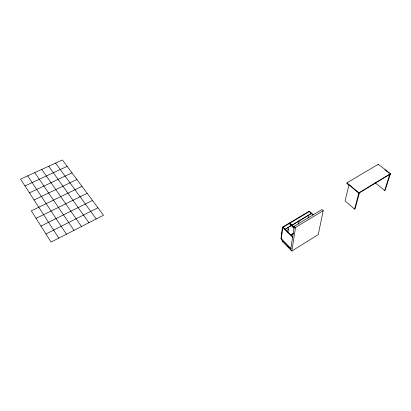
<?xml version="1.0" encoding="UTF-8"?>
<svg xmlns="http://www.w3.org/2000/svg" width="411" height="411" viewBox="0 0 411 411"><rect width="100%" height="100%" fill="white"/><g stroke="black" fill="none" stroke-linecap="round" stroke-linejoin="round"><path stroke-width="0.62" d="M289.508 223.435L289.205 223.142L282.47 227.16L280.965 238.724L281.258 239.022M283.061 227.504L283.097 227.221L292.956 236.983L292.596 237.204L282.47 227.16M282.223 240.101L282.085 241.159L291.82 251.023L318.253 234.599L323.205 210.699L321.941 209.553L294.297 226.194L290.644 249.831M282.521 240.399L282.378 241.457L282.727 241.242M287.931 232.441L288.656 227.375M289.159 223.861L289.2 223.574L294.148 228.403M289.863 223.44L289.904 223.152L294.41 227.54M291.82 251.023L295.535 227.401L323.205 210.699M298.612 221.955L298.807 220.728M298.535 224.129L299.213 220.404M308.096 218.226L308.64 215.205M309.242 211.865L309.293 211.573L312.941 214.963M375.032 182.715L384.645 190.473L385.241 190.103L390.45 173.709L378.326 164.272L346.956 182.833L346.812 183.429L348.918 185.202M390.352 174.012L358.818 193.155L348.99 184.904L345.06 200.892L354.534 209.107L358.901 192.857L390.45 173.709M359.466 192.759L355.166 208.716L354.534 209.107M378.151 164.873L378.326 164.272M384.645 190.473L389.741 174.382M290.695 249.313L290.341 249.528L290.854 248.259M291.199 248.29L290.849 248.511L281.247 238.801M291.358 234.912L293.403 233.669M290.89 234.938L293.449 233.386M286.097 230.869L288.666 229.281M45.945 233.967L97.931 207.771M40.946 226.071L92.496 200.46M36.065 218.359L87.189 193.319M82.005 186.347L31.303 210.838L51.072 242.064L103.495 215.256L62.405 159.977L20.55 179.145L58.799 238.108M34.056 199.962L76.939 179.53M29.448 192.862L71.987 172.867M24.948 185.926L67.142 166.347M384.871 169.738L389.356 173.231M346.956 182.833L358.901 192.857M313.285 214.758L309.637 211.372L282.737 227.432L281.211 239.074L290.808 248.783M309.591 211.439L309.283 211.156L299.403 217.054L299.711 217.342M299.634 217.388L299.326 217.1L289.282 223.091L294.055 227.751M294.297 226.194L295.535 227.401M282.09 230.068L282.383 230.412M281.71 232.986L282.008 233.284L281.705 233.037M281.335 235.873L281.622 236.217M287.597 246.174L288.923 247.52M55.593 163.095L96.241 218.965M48.719 166.244L88.91 222.711M41.778 169.424L81.501 226.502M34.771 172.63L74.016 230.33M27.696 175.872L66.448 234.198M285.111 229.215L285.075 229.502L291.224 225.552L285.111 229.215M291.933 225.125L291.887 225.413L311.343 213.479L291.933 225.125"/></g></svg>
